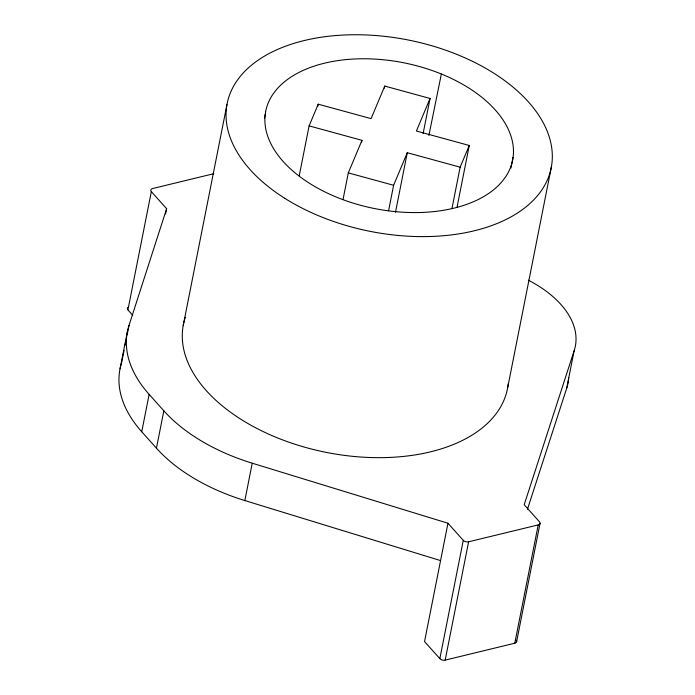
<?xml version="1.0" encoding="UTF-8"?>
<svg xmlns="http://www.w3.org/2000/svg" width="695" height="695" viewBox="0 0 695 695"><rect width="100%" height="100%" fill="white"/><g stroke="black" fill="none" stroke-linecap="round" stroke-linejoin="round"><path stroke-width="1.04" d="M132.771 315.365L127.906 309.918L151.336 191.612A3.935 2.32 11.2 0 1 152.622 188.545L213.791 173.689M120.035 368.793L127.437 331.428M121.608 362.79L124.075 350.332M125.1 345.146L126.134 339.951M127.159 334.764L129.009 325.425L166.635 208.717L151.336 191.612M165.61 213.912L166.635 208.717M440.569 560.596L244.84 500.556A157.322 92.913 11.2 0 1 156.445 448.179L141.745 431.743L149.138 394.386A157.322 92.913 11.2 0 1 129.009 325.425M156.445 448.179L163.838 410.815L149.138 394.386M183.185 325.642L226.952 104.598M264.5 118.167L265.342 113.919M299.241 175.731L309.11 125.882L318.223 104.181L371.087 118.636L384.752 86.076L430.066 98.464L423.133 133.466M317.797 106.3L318.223 104.181M244.84 500.556L252.242 463.2A157.322 92.913 11.2 0 1 163.838 410.815M343.052 199.404L348.299 172.89L361.973 140.338L309.11 125.882M361.548 142.466L361.973 140.338M384.335 88.195L384.752 86.076M388.575 210.733L393.613 185.278L407.279 152.718L460.142 167.174L469.264 145.472L416.401 131.016L430.066 98.464M395.49 212.27L407.279 152.718M451.959 208.535L460.142 167.174M457.084 206.98L469.264 145.472M510.921 168.034L513.023 157.435M252.242 463.2L447.962 523.239L424.541 641.546L439.839 658.651A3.935 2.32 11.2 0 0 445.182 660.111L514.786 643.214A3.935 2.32 11.2 0 0 516.072 640.138M439.839 658.651L463.27 540.345L447.962 523.239M445.182 660.111L468.604 541.805L538.208 524.907A3.935 2.32 11.2 0 0 539.502 521.832L524.195 504.726L574.113 350.801A104.789 61.89 11.2 0 0 528.348 280.181M507.645 387.801L551.413 166.757M514.786 643.214L538.208 524.907M527.453 509.253L566.72 388.166L574.113 350.801M516.628 641.624L540.058 523.318M428.893 135.438L441.36 74M348.299 172.89L393.613 185.278M468.604 541.805A3.935 2.32 11.2 0 1 463.27 540.345M508.245 383.588A165.184 97.561 11.2 0 1 327.276 452.584A165.184 97.561 11.2 0 1 184.366 320.456M184.662 319.431A165.184 97.561 11.2 0 1 185.304 317.389M568.614 377.915A104.789 61.89 11.2 0 1 566.72 388.166M141.745 431.743A157.322 92.913 11.2 0 1 121.304 363.772M127.906 309.918A3.935 2.32 11.2 0 1 128.271 307.207M265.577 111.999L264.986 116.829A125.856 74.33 11.2 0 0 360.019 205.129A125.856 74.33 11.2 0 0 501.999 181.621L505.178 177.486A125.856 74.33 11.2 0 0 512.788 159.355L513.379 154.525A125.856 74.33 11.2 0 0 418.347 66.225A125.856 74.33 11.2 0 0 276.367 89.733L273.196 93.868A125.856 74.33 11.2 0 0 265.577 111.999M284.707 198.257A165.184 97.561 11.2 0 0 549.936 172.968A165.184 97.561 11.2 0 0 332.905 35.801A165.184 97.561 11.2 0 0 284.707 198.257"/></g></svg>
